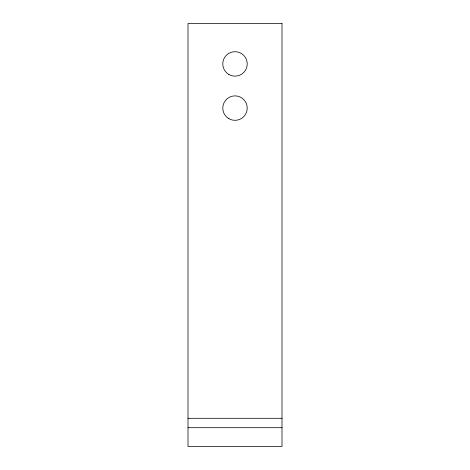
<?xml version="1.0" encoding="UTF-8"?>
<svg xmlns="http://www.w3.org/2000/svg" width="470" height="470" viewBox="0 0 470 470"><rect width="100%" height="100%" fill="white"/><g stroke="black" fill="none" stroke-linecap="round" stroke-linejoin="round"><path stroke-width="0.7" d="M188 418.3L282 418.3M188 427.7L282 427.7M282 23.5L188 23.5L188 446.5L282 446.5L282 23.5M228.89 118.681A12.22 12.22 0 0 0 247.22 108.1A12.22 12.22 0 0 0 228.89 97.519A12.22 12.22 0 0 0 228.89 118.681M228.89 74.501A12.22 12.22 0 0 0 247.22 63.92A12.22 12.22 0 0 0 228.89 53.339A12.22 12.22 0 0 0 228.89 74.501"/></g></svg>
